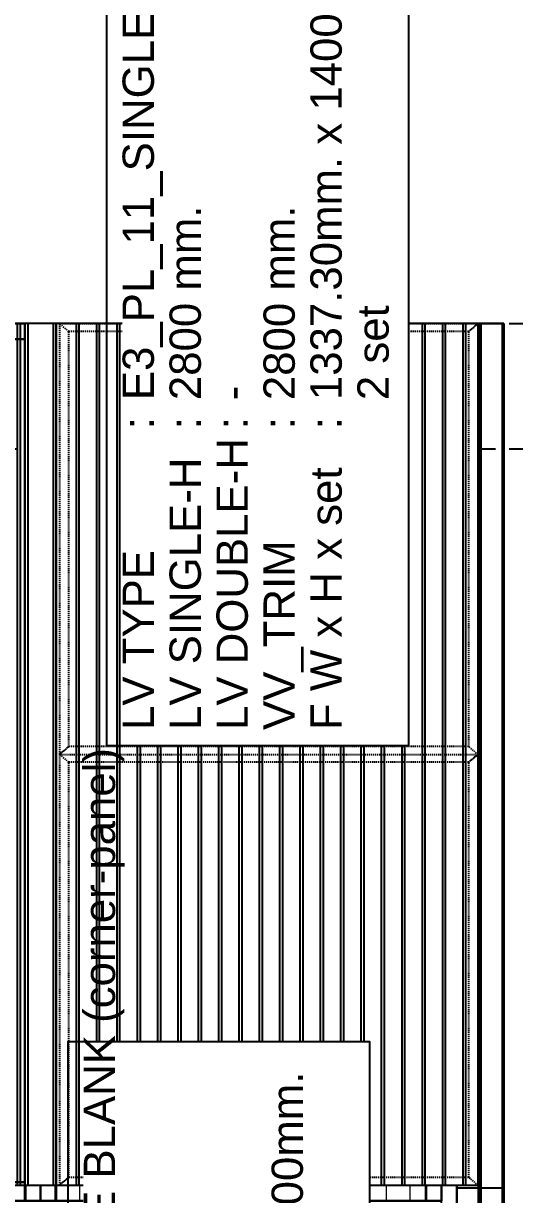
# Model space of a CAD drawing. Header units: millimetres. Extents: x -1379 to 1385823, y -4884429 to 548763.
# Drawn here: x 517455 to 519040, y -2333330 to -2329592 of the extents above; entities that cross this region are included whole.
import ezdxf

# ---------------------------------------------------------------- set-up
doc = ezdxf.new("R2010")
doc.units = ezdxf.units.MM
doc.set_wipeout_variables(frame=1)
for name, pattern in [('CENTER', [50.8, 31.75, -6.35, 6.35, -6.35]), ('TA_GL_000.70000', [1.925, 0.7, -0.175, 0.175, -0.175, 0.7]), ('TA_HL_001.00000', [6.5, 3.55, -2.95])]:
    doc.linetypes.add(name, pattern=pattern)
for name, color, linetype in [('000 - 0_SYM_DWG_GRIDLINE_MAIN_COLOR_251', 7, 'Continuous'), ('000 - GRID', 7, 'CENTER'), ('010 - ASPG_EXTR_MAIN_COLOR_251', 7, 'Continuous'), ('010 - ASPG_EXTR_WIPEOUT_', 7, 'Continuous'), ('010 - ASPG_FRAMING_MAIN_COLOR_1', 7, 'Continuous'), ('010 - ASPG_FRAMING_MAIN_COLOR_251', 7, 'Continuous'), ('010 - ASPG_FRAMING_SUB_COLOR_251', 7, 'Continuous'), ('010 - ASPG_FRAMING_WIPEOUT_', 7, 'Continuous')]:
    doc.layers.add(name, color=color, linetype=linetype)
for name, color, linetype, plot in [('000 - CONCRETE_EX_LOUVERS_DEF_SUB', 7, 'Continuous', False), ('000 - ESTIMATE_ASPG_MAIN_COLOR_6', 7, 'Continuous', False), ('000 - ESTIMATE_ASPG_TEXT_COLOR_1', 7, 'Continuous', False), ('000 - ESTIMATE_ASPG_WIPEOUT_', 7, 'Continuous', False)]:
    doc.layers.add(name, color=color, linetype=linetype, plot=plot)
doc.layers.add('A-FLOR-E', color=7, linetype='Continuous', lineweight=35)
doc.styles.add('_Arial', font='arial.ttf')
doc.styles.add('TA', font='', dxfattribs={"height": 4.5})
doc.styles.get('TA').set_extended_font_data('Cordia New')

# ---------------------------------------------------------------- blocks, each defined once
blk = doc.blocks.new('*U1696')
at = {"color": 7}
blk.add_wipeout([(4590, 67.8), (4590, 144.8), (0, 144.8), (0, 67.8)], dxfattribs=at).dxf.layer = '010 - ASPG_EXTR_WIPEOUT_'
at = {"layer": '010 - ASPG_EXTR_MAIN_COLOR_251', "color": 7}
blk.add_lwpolyline([(4590, 69.8), (4590, 144.8), (0, 144.8), (0, 69.8)], close=True, dxfattribs=at)
blk = doc.blocks.new('*U1752')
at = {"color": 7}
blk.add_wipeout([(0, 0), (1147.5, 0), (1147.5, 67.3), (0, 67.3)], dxfattribs=at).dxf.layer = '010 - ASPG_FRAMING_WIPEOUT_'
at = {"layer": '010 - ASPG_FRAMING_SUB_COLOR_251', "color": 7}
blk.add_lwpolyline([(0, 0), (1147.5, 0), (1147.5, 67.3), (0, 67.3)], close=True, dxfattribs=at)
blk = doc.blocks.new('DPA_CP_Entrance Louver Grill Vertical Z - Louver Grill Vertical Z-4595767-IV01 - ELEVATION 3')
at = {"layer": '000 - CONCRETE_EX_LOUVERS_DEF_SUB', "color": 7}
for p, q in [((297049.6, 114425), (296999.6, 114425)), ((296999.6, 114425), (297049.6, 114425)), ((297049.6, 114425), (296999.6, 114425)), ((296999.6, 114425), (297049.6, 114425)), ((296999.6, 109825), (296999.6, 114425)), ((296999.6, 109825), (296999.6, 114425)), ((296999.6, 109825), (296999.6, 114425)), ((296999.6, 109825), (296999.6, 114425)), ((297049.6, 114425), (297049.6, 109825)), ((297049.6, 109825), (297049.6, 114425)), ((297049.6, 114425), (297049.6, 109825)), ((297049.6, 109825), (297049.6, 114425)), ((297049.6, 114375), (297049.6, 114425)), ((297049.6, 114425), (297124.6, 114425)), ((297124.6, 114425), (297049.6, 114425)), ((297049.6, 114425), (297049.6, 114375)), ((297124.6, 114425), (297199.6, 114425)), ((297126.6, 114425), (297124.6, 114425)), ((297124.6, 114425), (297124.6, 109825)), ((297124.6, 109825), (297124.6, 114425)), ((297124.6, 114425), (297126.6, 114425)), ((297199.6, 114425), (297124.6, 114425)), ((297124.6, 114425), (297124.6, 109825)), ((297124.6, 109825), (297124.6, 114425)), ((297124.6, 114425), (297124.6, 114375)), ((297124.6, 114375), (297124.6, 114425)), ((297199.6, 114425), (297126.6, 114425)), ((297126.6, 114425), (297199.6, 114425)), ((297199.6, 114425), (297199.6, 109825)), ((297199.6, 114425), (297199.6, 109825)), ((297199.6, 109825), (297199.6, 114425)), ((297199.6, 109825), (297199.6, 114425)), ((297124.6, 114375), (297049.6, 114375)), ((297049.6, 114375), (297124.6, 114375))]:
    blk.add_line(p, q, dxfattribs=at)
blk = doc.blocks.new('GM_Louver Grill Vertical Z1 - Z Profile-4595833-IV01 - ELEVATION 3')
at = {"layer": '000 - CONCRETE_EX_LOUVERS_DEF_SUB', "color": 7, "lineweight": 9}
for p, q in [((297124.6, 114425), (297197.6, 114425)), ((297126.6, 114425), (297124.6, 114425)), ((297124.6, 114425), (297124.6, 109825)), ((297124.6, 109825), (297124.6, 114425)), ((297199.6, 114425), (297126.6, 114425)), ((297197.6, 114425), (297199.6, 114425)), ((297199.6, 109825), (297199.6, 114425)), ((297199.6, 109825), (297199.6, 114425)), ((297199.6, 109825), (297199.6, 114425))]:
    blk.add_line(p, q, dxfattribs=at)
blk = doc.blocks.new('GM_Louver Grill Vertical Z1 - Z Profile-4889443-IV01 - ELEVATION 3')
at = {"layer": '000 - CONCRETE_EX_LOUVERS_DEF_SUB', "color": 7, "lineweight": 9}
blk.add_line((282044.3, 111625), (282044.3, 114425), dxfattribs=at)
blk = doc.blocks.new('DPA_CP_Entrance Louver Grill Vertical Z - Louver Grill Vertical Z-5240929-IV01 - ELEVATION 3')
at = {"layer": '000 - CONCRETE_EX_LOUVERS_DEF_SUB', "color": 7}
for p, q in [((297049.6, 114425), (296999.6, 114425)), ((296999.6, 114425), (297049.6, 114425)), ((297049.6, 114425), (296999.6, 114425)), ((296999.6, 114425), (297049.6, 114425)), ((296999.6, 109825), (296999.6, 114425)), ((296999.6, 109825), (296999.6, 114425)), ((296999.6, 109825), (296999.6, 114425)), ((296999.6, 109825), (296999.6, 114425)), ((297049.6, 114425), (297049.6, 109825)), ((297049.6, 109825), (297049.6, 114425)), ((297049.6, 114425), (297049.6, 109825)), ((297049.6, 109825), (297049.6, 114425)), ((297049.6, 114375), (297049.6, 114425)), ((297049.6, 114425), (297124.6, 114425)), ((297124.6, 114425), (297049.6, 114425)), ((297049.6, 114425), (297049.6, 114375)), ((297124.6, 114425), (297199.6, 114425)), ((297126.6, 114425), (297124.6, 114425)), ((297124.6, 114425), (297124.6, 109825)), ((297124.6, 109825), (297124.6, 114425)), ((297124.6, 114425), (297126.6, 114425)), ((297199.6, 114425), (297124.6, 114425)), ((297124.6, 114425), (297124.6, 109825)), ((297124.6, 109825), (297124.6, 114425)), ((297124.6, 114425), (297124.6, 114375)), ((297124.6, 114375), (297124.6, 114425)), ((297199.6, 114425), (297126.6, 114425)), ((297126.6, 114425), (297199.6, 114425)), ((297126.6, 109825), (297126.6, 114425)), ((297126.6, 109825), (297126.6, 114425)), ((297199.6, 114425), (297199.6, 109825)), ((297199.6, 114425), (297199.6, 109825)), ((297199.6, 109825), (297199.6, 114425)), ((297199.6, 109825), (297199.6, 114425)), ((297124.6, 114375), (297049.6, 114375)), ((297049.6, 114375), (297124.6, 114375))]:
    blk.add_line(p, q, dxfattribs=at)
blk = doc.blocks.new('DPA_CP_Entrance Louver Grill Vertical Z - Louver Grill Vertical Z-4889377-IV01 - ELEVATION 3')
at = {"layer": '000 - CONCRETE_EX_LOUVERS_DEF_SUB', "color": 7}
for p, q in [((282219.6, 114425), (282269.6, 114425)), ((282269.6, 114425), (282219.6, 114425)), ((282219.6, 114425), (282219.6, 111625)), ((282219.6, 111625), (282219.6, 114425)), ((282269.6, 114425), (282219.6, 114425)), ((282219.6, 114425), (282267.6, 114425)), ((282219.6, 111625), (282219.6, 114425)), ((282219.6, 111625), (282219.6, 114425)), ((282219.6, 114375), (282219.6, 114425)), ((282219.6, 114425), (282219.6, 114375)), ((282219.6, 114425), (283719.6, 114425)), ((282219.6, 114425), (283719.6, 114425)), ((282267.6, 114425), (282269.6, 114425)), ((282267.6, 111625), (282267.6, 114425)), ((282267.6, 111625), (282267.6, 114425)), ((282269.6, 114425), (282269.6, 111625)), ((282269.6, 111625), (282269.6, 114425)), ((283669.6, 114425), (283719.6, 114425)), ((283719.6, 114425), (283669.6, 114425)), ((283669.6, 114425), (283671.6, 114425)), ((283719.6, 114425), (283669.6, 114425)), ((283669.6, 114425), (283669.6, 111625)), ((283669.6, 111625), (283669.6, 114425)), ((283671.6, 114425), (283719.6, 114425)), ((283671.6, 114425), (283671.6, 111625)), ((283671.6, 114425), (283671.6, 111625)), ((283719.6, 111625), (283719.6, 114425)), ((283719.6, 111625), (283719.6, 114425)), ((283719.6, 114425), (283719.6, 111625)), ((283719.6, 114425), (283719.6, 111625)), ((283719.6, 114375), (283719.6, 114425)), ((283719.6, 114425), (283719.6, 114375)), ((282269.6, 111685), (282269.6, 114375)), ((282269.6, 111685), (282269.6, 114375)), ((283669.6, 114375), (282269.6, 114375)), ((282269.6, 114375), (283669.6, 114375)), ((283669.6, 114375), (282269.6, 114375)), ((282269.6, 114375), (283669.6, 114375)), ((282269.6, 111685), (282269.6, 114375)), ((282269.6, 111685), (282269.6, 114375)), ((283669.6, 114375), (283669.6, 111685)), ((283669.6, 111685), (283669.6, 114375)), ((283669.6, 114375), (283669.6, 111685)), ((283669.6, 111685), (283669.6, 114375)), ((282219.6, 111625), (282219.6, 111685)), ((282219.6, 111685), (282219.6, 111625)), ((282269.6, 111685), (283669.6, 111685)), ((282269.6, 111685), (283669.6, 111685)), ((283669.6, 111685), (282269.6, 111685)), ((282269.6, 111685), (283669.6, 111685)), ((283719.6, 111625), (283719.6, 111685)), ((283719.6, 111685), (283719.6, 111625)), ((282219.6, 111625), (282269.6, 111625)), ((282269.6, 111625), (282219.6, 111625)), ((282267.6, 111625), (282219.6, 111625)), ((282219.6, 111625), (282269.6, 111625)), ((283719.6, 111625), (282219.6, 111625)), ((282219.6, 111625), (283719.6, 111625)), ((282269.6, 111625), (282267.6, 111625)), ((283669.6, 111625), (283719.6, 111625)), ((283719.6, 111625), (283669.6, 111625)), ((283669.6, 111625), (283719.6, 111625)), ((283671.6, 111625), (283669.6, 111625)), ((283719.6, 111625), (283671.6, 111625))]:
    blk.add_line(p, q, dxfattribs=at)
blk = doc.blocks.new('DPA_CP_Entrance Louver Grill Vertical Z - Louver Grill Vertical Z-5247767-IV01 - ELEVATION 3')
at = {"layer": '000 - CONCRETE_EX_LOUVERS_DEF_SUB', "color": 7}
for p, q in [((280939.6, 114425), (280989.6, 114425)), ((280989.6, 114425), (280939.6, 114425)), ((280939.6, 114425), (280939.6, 111625)), ((280939.6, 111625), (280939.6, 114425)), ((280989.6, 114425), (280939.6, 114425)), ((280939.6, 114425), (280987.6, 114425)), ((280939.6, 111625), (280939.6, 114425)), ((280939.6, 111625), (280939.6, 114425)), ((280939.6, 114375), (280939.6, 114425)), ((280939.6, 114425), (280939.6, 114375)), ((280939.6, 114425), (282219.6, 114425)), ((280939.6, 114425), (282219.6, 114425)), ((280987.6, 114425), (280989.6, 114425)), ((280987.6, 111625), (280987.6, 114425)), ((280987.6, 111625), (280987.6, 114425)), ((280989.6, 114425), (280989.6, 111625)), ((280989.6, 111625), (280989.6, 114425)), ((282169.6, 114425), (282219.6, 114425)), ((282219.6, 114425), (282169.6, 114425)), ((282169.6, 114425), (282171.6, 114425)), ((282219.6, 114425), (282169.6, 114425)), ((282169.6, 114425), (282169.6, 111625)), ((282169.6, 111625), (282169.6, 114425)), ((282171.6, 114425), (282219.6, 114425)), ((282171.6, 114425), (282171.6, 111625)), ((282171.6, 114425), (282171.6, 111625)), ((282219.6, 111625), (282219.6, 114425)), ((282219.6, 111625), (282219.6, 114425)), ((282219.6, 114425), (282219.6, 111625)), ((282219.6, 114425), (282219.6, 111625)), ((282219.6, 114375), (282219.6, 114425)), ((282219.6, 114425), (282219.6, 114375)), ((280989.6, 111685), (280989.6, 114375)), ((280989.6, 111685), (280989.6, 114375)), ((282169.6, 114375), (280989.6, 114375)), ((280989.6, 114375), (282169.6, 114375)), ((282169.6, 114375), (280989.6, 114375)), ((280989.6, 114375), (282169.6, 114375)), ((280989.6, 111685), (280989.6, 114375)), ((280989.6, 111685), (280989.6, 114375)), ((282169.6, 114375), (282169.6, 111685)), ((282169.6, 111685), (282169.6, 114375)), ((282169.6, 114375), (282169.6, 111685)), ((282169.6, 111685), (282169.6, 114375)), ((280939.6, 111625), (280939.6, 111685)), ((280939.6, 111685), (280939.6, 111625)), ((280989.6, 111685), (282169.6, 111685)), ((280989.6, 111685), (282169.6, 111685)), ((282169.6, 111685), (280989.6, 111685)), ((280989.6, 111685), (282169.6, 111685)), ((282219.6, 111625), (282219.6, 111685)), ((282219.6, 111685), (282219.6, 111625)), ((280939.6, 111625), (280989.6, 111625)), ((280989.6, 111625), (280939.6, 111625)), ((280987.6, 111625), (280939.6, 111625)), ((280939.6, 111625), (280989.6, 111625)), ((282219.6, 111625), (280939.6, 111625)), ((280939.6, 111625), (282219.6, 111625)), ((280989.6, 111625), (280987.6, 111625)), ((282169.6, 111625), (282219.6, 111625)), ((282219.6, 111625), (282169.6, 111625)), ((282169.6, 111625), (282219.6, 111625)), ((282171.6, 111625), (282169.6, 111625)), ((282219.6, 111625), (282171.6, 111625))]:
    blk.add_line(p, q, dxfattribs=at)
blk = doc.blocks.new('DPA_CP_Entrance Louver Grill Vertical Z - Louver Grill Vertical Z-V129-IV01 - ELEVATION 3')
at = {"layer": '000 - CONCRETE_EX_LOUVERS_DEF_SUB', "color": 7}
for p, q in [((297049.6, 114425), (296999.6, 114425)), ((296999.6, 114425), (297049.6, 114425)), ((296999.6, 109825), (296999.6, 114425)), ((296999.6, 109825), (296999.6, 114425)), ((297049.6, 114425), (297049.6, 109825)), ((297049.6, 109825), (297049.6, 114425)), ((297124.6, 114425), (297049.6, 114425)), ((297049.6, 114425), (297049.6, 114375)), ((297124.6, 114425), (297126.6, 114425)), ((297199.6, 114425), (297124.6, 114425)), ((297124.6, 114425), (297124.6, 109825)), ((297124.6, 109825), (297124.6, 114425)), ((297124.6, 114375), (297124.6, 114425)), ((297126.6, 114425), (297199.6, 114425)), ((297199.6, 109825), (297199.6, 114425)), ((297199.6, 109825), (297199.6, 114425)), ((297049.6, 114375), (297124.6, 114375))]:
    blk.add_line(p, q, dxfattribs=at)
blk = doc.blocks.new('GM_Louver Grill Vertical Z1 - Z Profile-V130-IV01 - ELEVATION 3')
at = {"layer": '000 - CONCRETE_EX_LOUVERS_DEF_SUB', "color": 7, "lineweight": 9}
for p, q in [((297124.6, 114425), (297186.8, 114425)), ((297126.6, 114425), (297124.6, 114425)), ((297124.6, 114425), (297124.6, 109825)), ((297124.6, 109825), (297124.6, 114425)), ((297183.1, 114425), (297126.6, 114425)), ((297199.6, 109825), (297199.6, 114425))]:
    blk.add_line(p, q, dxfattribs=at)
blk = doc.blocks.new('C-1-IV01_REV00_20260614-165348_ELEVATION_3_EX')
at = {"layer": 'A-FLOR-E', "color": 7, "lineweight": 9}
blk.add_line((16445, 113925), (16445, 113725), dxfattribs=at)
at = {"layer": '000 - CONCRETE_EX_LOUVERS_DEF_SUB', "color": 7}
for name, p in [('DPA_CP_Entrance Louver Grill Vertical Z - Louver Grill Vertical Z-4889377-IV01 - ELEVATION 3', (-268554.6, 0)), ('DPA_CP_Entrance Louver Grill Vertical Z - Louver Grill Vertical Z-5247767-IV01 - ELEVATION 3', (-265774.6, 0)), ('GM_Louver Grill Vertical Z1 - Z Profile-4889443-IV01 - ELEVATION 3', (-266829.3, 0)), ('GM_Louver Grill Vertical Z1 - Z Profile-4889443-IV01 - ELEVATION 3', (-266754, 0)), ('GM_Louver Grill Vertical Z1 - Z Profile-4889443-IV01 - ELEVATION 3', (-266678.6, 0)), ('GM_Louver Grill Vertical Z1 - Z Profile-4889443-IV01 - ELEVATION 3', (-266603.3, 0)), ('GM_Louver Grill Vertical Z1 - Z Profile-4889443-IV01 - ELEVATION 3', (-266528, 0)), ('GM_Louver Grill Vertical Z1 - Z Profile-4889443-IV01 - ELEVATION 3', (-266452.6, 0)), ('GM_Louver Grill Vertical Z1 - Z Profile-4889443-IV01 - ELEVATION 3', (-266377.3, 0)), ('GM_Louver Grill Vertical Z1 - Z Profile-4889443-IV01 - ELEVATION 3', (-266302, 0)), ('GM_Louver Grill Vertical Z1 - Z Profile-4889443-IV01 - ELEVATION 3', (-266226.6, 0)), ('GM_Louver Grill Vertical Z1 - Z Profile-4889443-IV01 - ELEVATION 3', (-266151.3, 0)), ('GM_Louver Grill Vertical Z1 - Z Profile-4889443-IV01 - ELEVATION 3', (-266076, 0)), ('GM_Louver Grill Vertical Z1 - Z Profile-4889443-IV01 - ELEVATION 3', (-266000.6, 0)), ('GM_Louver Grill Vertical Z1 - Z Profile-4889443-IV01 - ELEVATION 3', (-265925.3, 0)), ('GM_Louver Grill Vertical Z1 - Z Profile-4889443-IV01 - ELEVATION 3', (-265850, 0)), ('GM_Louver Grill Vertical Z1 - Z Profile-4889443-IV01 - ELEVATION 3', (-265774.6, 0)), ('GM_Louver Grill Vertical Z1 - Z Profile-4889443-IV01 - ELEVATION 3', (-265699.3, 0)), ('DPA_CP_Entrance Louver Grill Vertical Z - Louver Grill Vertical Z-4595767-IV01 - ELEVATION 3', (-280554.6, 0)), ('DPA_CP_Entrance Louver Grill Vertical Z - Louver Grill Vertical Z-5240929-IV01 - ELEVATION 3', (-280554.6, 0)), ('DPA_CP_Entrance Louver Grill Vertical Z - Louver Grill Vertical Z-4595767-IV01 - ELEVATION 3', (-280554.6, 0)), ('DPA_CP_Entrance Louver Grill Vertical Z - Louver Grill Vertical Z-4595767-IV01 - ELEVATION 3', (-280554.6, 0)), ('DPA_CP_Entrance Louver Grill Vertical Z - Louver Grill Vertical Z-4595767-IV01 - ELEVATION 3', (-280554.6, 0)), ('DPA_CP_Entrance Louver Grill Vertical Z - Louver Grill Vertical Z-4595767-IV01 - ELEVATION 3', (-280554.6, 0)), ('DPA_CP_Entrance Louver Grill Vertical Z - Louver Grill Vertical Z-V129-IV01 - ELEVATION 3', (-280554.6, 0)), ('GM_Louver Grill Vertical Z1 - Z Profile-4595833-IV01 - ELEVATION 3', (-280554.6, 0)), ('GM_Louver Grill Vertical Z1 - Z Profile-4595833-IV01 - ELEVATION 3', (-280554.6, 0)), ('GM_Louver Grill Vertical Z1 - Z Profile-4595833-IV01 - ELEVATION 3', (-280554.6, 0)), ('GM_Louver Grill Vertical Z1 - Z Profile-4595833-IV01 - ELEVATION 3', (-280554.6, 0)), ('GM_Louver Grill Vertical Z1 - Z Profile-4595833-IV01 - ELEVATION 3', (-280554.6, 0)), ('GM_Louver Grill Vertical Z1 - Z Profile-4595833-IV01 - ELEVATION 3', (-280554.6, 0)), ('GM_Louver Grill Vertical Z1 - Z Profile-4595833-IV01 - ELEVATION 3', (-280554.6, 0)), ('GM_Louver Grill Vertical Z1 - Z Profile-4595833-IV01 - ELEVATION 3', (-280554.6, 0)), ('GM_Louver Grill Vertical Z1 - Z Profile-4595833-IV01 - ELEVATION 3', (-280554.6, 0)), ('GM_Louver Grill Vertical Z1 - Z Profile-4595833-IV01 - ELEVATION 3', (-280554.6, 0)), ('GM_Louver Grill Vertical Z1 - Z Profile-4595833-IV01 - ELEVATION 3', (-280554.6, 0)), ('GM_Louver Grill Vertical Z1 - Z Profile-4595833-IV01 - ELEVATION 3', (-280554.6, 0)), ('GM_Louver Grill Vertical Z1 - Z Profile-4595833-IV01 - ELEVATION 3', (-280554.6, 0)), ('GM_Louver Grill Vertical Z1 - Z Profile-4595833-IV01 - ELEVATION 3', (-280554.6, 0)), ('GM_Louver Grill Vertical Z1 - Z Profile-4595833-IV01 - ELEVATION 3', (-280554.6, 0)), ('GM_Louver Grill Vertical Z1 - Z Profile-4595833-IV01 - ELEVATION 3', (-280554.6, 0)), ('GM_Louver Grill Vertical Z1 - Z Profile-4595833-IV01 - ELEVATION 3', (-280554.6, 0)), ('GM_Louver Grill Vertical Z1 - Z Profile-4595833-IV01 - ELEVATION 3', (-280554.6, 0)), ('GM_Louver Grill Vertical Z1 - Z Profile-4595833-IV01 - ELEVATION 3', (-280554.6, 0)), ('GM_Louver Grill Vertical Z1 - Z Profile-4595833-IV01 - ELEVATION 3', (-280554.6, 0)), ('GM_Louver Grill Vertical Z1 - Z Profile-4595833-IV01 - ELEVATION 3', (-280554.6, 0)), ('GM_Louver Grill Vertical Z1 - Z Profile-4595833-IV01 - ELEVATION 3', (-280554.6, 0)), ('GM_Louver Grill Vertical Z1 - Z Profile-4595833-IV01 - ELEVATION 3', (-280554.6, 0)), ('GM_Louver Grill Vertical Z1 - Z Profile-4595833-IV01 - ELEVATION 3', (-280554.6, 0)), ('GM_Louver Grill Vertical Z1 - Z Profile-4595833-IV01 - ELEVATION 3', (-280554.6, 0)), ('GM_Louver Grill Vertical Z1 - Z Profile-4595833-IV01 - ELEVATION 3', (-280554.6, 0)), ('GM_Louver Grill Vertical Z1 - Z Profile-4595833-IV01 - ELEVATION 3', (-280554.6, 0)), ('GM_Louver Grill Vertical Z1 - Z Profile-4595833-IV01 - ELEVATION 3', (-280554.6, 0)), ('GM_Louver Grill Vertical Z1 - Z Profile-4595833-IV01 - ELEVATION 3', (-280554.6, 0)), ('GM_Louver Grill Vertical Z1 - Z Profile-4595833-IV01 - ELEVATION 3', (-280554.6, 0)), ('GM_Louver Grill Vertical Z1 - Z Profile-4595833-IV01 - ELEVATION 3', (-280554.6, 0)), ('GM_Louver Grill Vertical Z1 - Z Profile-4595833-IV01 - ELEVATION 3', (-280554.6, 0)), ('GM_Louver Grill Vertical Z1 - Z Profile-4595833-IV01 - ELEVATION 3', (-280554.6, 0)), ('GM_Louver Grill Vertical Z1 - Z Profile-4595833-IV01 - ELEVATION 3', (-280554.6, 0)), ('GM_Louver Grill Vertical Z1 - Z Profile-4595833-IV01 - ELEVATION 3', (-280554.6, 0)), ('GM_Louver Grill Vertical Z1 - Z Profile-4595833-IV01 - ELEVATION 3', (-280554.6, 0)), ('GM_Louver Grill Vertical Z1 - Z Profile-4595833-IV01 - ELEVATION 3', (-280554.6, 0)), ('GM_Louver Grill Vertical Z1 - Z Profile-4595833-IV01 - ELEVATION 3', (-280554.6, 0)), ('GM_Louver Grill Vertical Z1 - Z Profile-4595833-IV01 - ELEVATION 3', (-280554.6, 0)), ('GM_Louver Grill Vertical Z1 - Z Profile-4595833-IV01 - ELEVATION 3', (-280554.6, 0)), ('GM_Louver Grill Vertical Z1 - Z Profile-4595833-IV01 - ELEVATION 3', (-280554.6, 0)), ('GM_Louver Grill Vertical Z1 - Z Profile-4595833-IV01 - ELEVATION 3', (-280554.6, 0)), ('GM_Louver Grill Vertical Z1 - Z Profile-4595833-IV01 - ELEVATION 3', (-280554.6, 0)), ('GM_Louver Grill Vertical Z1 - Z Profile-4595833-IV01 - ELEVATION 3', (-280554.6, 0)), ('GM_Louver Grill Vertical Z1 - Z Profile-4595833-IV01 - ELEVATION 3', (-280554.6, 0)), ('GM_Louver Grill Vertical Z1 - Z Profile-4595833-IV01 - ELEVATION 3', (-280554.6, 0)), ('GM_Louver Grill Vertical Z1 - Z Profile-4595833-IV01 - ELEVATION 3', (-280554.6, 0)), ('GM_Louver Grill Vertical Z1 - Z Profile-4595833-IV01 - ELEVATION 3', (-280554.6, 0)), ('GM_Louver Grill Vertical Z1 - Z Profile-4595833-IV01 - ELEVATION 3', (-280554.6, 0)), ('GM_Louver Grill Vertical Z1 - Z Profile-4595833-IV01 - ELEVATION 3', (-280554.6, 0)), ('GM_Louver Grill Vertical Z1 - Z Profile-4595833-IV01 - ELEVATION 3', (-280554.6, 0)), ('GM_Louver Grill Vertical Z1 - Z Profile-4595833-IV01 - ELEVATION 3', (-280554.6, 0)), ('GM_Louver Grill Vertical Z1 - Z Profile-4595833-IV01 - ELEVATION 3', (-280554.6, 0)), ('GM_Louver Grill Vertical Z1 - Z Profile-4595833-IV01 - ELEVATION 3', (-280554.6, 0)), ('GM_Louver Grill Vertical Z1 - Z Profile-4595833-IV01 - ELEVATION 3', (-280554.6, 0)), ('GM_Louver Grill Vertical Z1 - Z Profile-4595833-IV01 - ELEVATION 3', (-280554.6, 0)), ('GM_Louver Grill Vertical Z1 - Z Profile-4595833-IV01 - ELEVATION 3', (-280554.6, 0)), ('GM_Louver Grill Vertical Z1 - Z Profile-4595833-IV01 - ELEVATION 3', (-280554.6, 0)), ('GM_Louver Grill Vertical Z1 - Z Profile-4595833-IV01 - ELEVATION 3', (-280554.6, 0)), ('GM_Louver Grill Vertical Z1 - Z Profile-4595833-IV01 - ELEVATION 3', (-280554.6, 0)), ('GM_Louver Grill Vertical Z1 - Z Profile-4595833-IV01 - ELEVATION 3', (-280554.6, 0)), ('GM_Louver Grill Vertical Z1 - Z Profile-4595833-IV01 - ELEVATION 3', (-280554.6, 0)), ('GM_Louver Grill Vertical Z1 - Z Profile-4595833-IV01 - ELEVATION 3', (-280554.6, 0)), ('GM_Louver Grill Vertical Z1 - Z Profile-4595833-IV01 - ELEVATION 3', (-280554.6, 0)), ('GM_Louver Grill Vertical Z1 - Z Profile-4595833-IV01 - ELEVATION 3', (-280554.6, 0)), ('GM_Louver Grill Vertical Z1 - Z Profile-4595833-IV01 - ELEVATION 3', (-280554.6, 0)), ('GM_Louver Grill Vertical Z1 - Z Profile-4595833-IV01 - ELEVATION 3', (-280554.6, 0)), ('GM_Louver Grill Vertical Z1 - Z Profile-4595833-IV01 - ELEVATION 3', (-280554.6, 0)), ('GM_Louver Grill Vertical Z1 - Z Profile-4595833-IV01 - ELEVATION 3', (-280554.6, 0)), ('GM_Louver Grill Vertical Z1 - Z Profile-4595833-IV01 - ELEVATION 3', (-280554.6, 0)), ('GM_Louver Grill Vertical Z1 - Z Profile-4595833-IV01 - ELEVATION 3', (-280554.6, 0)), ('GM_Louver Grill Vertical Z1 - Z Profile-4595833-IV01 - ELEVATION 3', (-280554.6, 0)), ('GM_Louver Grill Vertical Z1 - Z Profile-4595833-IV01 - ELEVATION 3', (-280554.6, 0)), ('GM_Louver Grill Vertical Z1 - Z Profile-4595833-IV01 - ELEVATION 3', (-280554.6, 0)), ('GM_Louver Grill Vertical Z1 - Z Profile-4595833-IV01 - ELEVATION 3', (-280554.6, 0)), ('GM_Louver Grill Vertical Z1 - Z Profile-4595833-IV01 - ELEVATION 3', (-280554.6, 0)), ('GM_Louver Grill Vertical Z1 - Z Profile-4595833-IV01 - ELEVATION 3', (-280554.6, 0)), ('GM_Louver Grill Vertical Z1 - Z Profile-4595833-IV01 - ELEVATION 3', (-280554.6, 0)), ('GM_Louver Grill Vertical Z1 - Z Profile-4595833-IV01 - ELEVATION 3', (-280554.6, 0)), ('GM_Louver Grill Vertical Z1 - Z Profile-4595833-IV01 - ELEVATION 3', (-280554.6, 0)), ('GM_Louver Grill Vertical Z1 - Z Profile-4595833-IV01 - ELEVATION 3', (-280554.6, 0)), ('GM_Louver Grill Vertical Z1 - Z Profile-4595833-IV01 - ELEVATION 3', (-280554.6, 0)), ('GM_Louver Grill Vertical Z1 - Z Profile-4595833-IV01 - ELEVATION 3', (-280554.6, 0)), ('GM_Louver Grill Vertical Z1 - Z Profile-4595833-IV01 - ELEVATION 3', (-280554.6, 0)), ('GM_Louver Grill Vertical Z1 - Z Profile-4595833-IV01 - ELEVATION 3', (-280554.6, 0)), ('GM_Louver Grill Vertical Z1 - Z Profile-4595833-IV01 - ELEVATION 3', (-280554.6, 0)), ('GM_Louver Grill Vertical Z1 - Z Profile-4595833-IV01 - ELEVATION 3', (-280554.6, 0)), ('GM_Louver Grill Vertical Z1 - Z Profile-4595833-IV01 - ELEVATION 3', (-280554.6, 0)), ('GM_Louver Grill Vertical Z1 - Z Profile-4595833-IV01 - ELEVATION 3', (-280554.6, 0)), ('GM_Louver Grill Vertical Z1 - Z Profile-4595833-IV01 - ELEVATION 3', (-280554.6, 0)), ('GM_Louver Grill Vertical Z1 - Z Profile-4595833-IV01 - ELEVATION 3', (-280554.6, 0)), ('GM_Louver Grill Vertical Z1 - Z Profile-4595833-IV01 - ELEVATION 3', (-280554.6, 0)), ('GM_Louver Grill Vertical Z1 - Z Profile-V130-IV01 - ELEVATION 3', (-280554.6, 0)), ('GM_Louver Grill Vertical Z1 - Z Profile-4595833-IV01 - ELEVATION 3', (-280554.6, 0)), ('GM_Louver Grill Vertical Z1 - Z Profile-4595833-IV01 - ELEVATION 3', (-280554.6, 0)), ('GM_Louver Grill Vertical Z1 - Z Profile-4595833-IV01 - ELEVATION 3', (-280554.6, 0)), ('GM_Louver Grill Vertical Z1 - Z Profile-4595833-IV01 - ELEVATION 3', (-280554.6, 0)), ('GM_Louver Grill Vertical Z1 - Z Profile-4595833-IV01 - ELEVATION 3', (-280554.6, 0)), ('GM_Louver Grill Vertical Z1 - Z Profile-4595833-IV01 - ELEVATION 3', (-280554.6, 0)), ('GM_Louver Grill Vertical Z1 - Z Profile-4595833-IV01 - ELEVATION 3', (-280554.6, 0))]:
    blk.add_blockref(name, p, dxfattribs=at)
blk = doc.blocks.new('*U2843')
at = {"color": 7}
blk.add_wipeout([(50, 0), (1450, 0), (1450, 2750), (50, 2750)], dxfattribs=at).dxf.layer = '010 - ASPG_EXTR_WIPEOUT_'
at = {"layer": '010 - ASPG_EXTR_MAIN_COLOR_251', "color": 7}
for points in [[(125, 0), (135.2, 0), (135.2, 2750), (125, 2750)], [(190, 0), (200.2, 0), (200.2, 2750), (190, 2750)], [(255, 0), (265.2, 0), (265.2, 2750), (255, 2750)], [(320, 0), (330.2, 0), (330.2, 2750), (320, 2750)], [(385, 0), (395.2, 0), (395.2, 2750), (385, 2750)], [(450, 0), (460.2, 0), (460.2, 2750), (450, 2750)], [(515, 0), (525.2, 0), (525.2, 2750), (515, 2750)], [(580, 0), (590.2, 0), (590.2, 2750), (580, 2750)], [(645, 0), (655.2, 0), (655.2, 2750), (645, 2750)], [(710, 0), (720.2, 0), (720.2, 2750), (710, 2750)], [(775, 0), (785.2, 0), (785.2, 2750), (775, 2750)], [(840, 0), (850.2, 0), (850.2, 2750), (840, 2750)], [(905, 0), (915.2, 0), (915.2, 2750), (905, 2750)], [(970, 0), (980.2, 0), (980.2, 2750), (970, 2750)], [(1035, 0), (1045.2, 0), (1045.2, 2750), (1035, 2750)], [(1100, 0), (1110.2, 0), (1110.2, 2750), (1100, 2750)], [(1165, 0), (1175.2, 0), (1175.2, 2750), (1165, 2750)], [(1230, 0), (1240.2, 0), (1240.2, 2750), (1230, 2750)], [(1295, 0), (1305.2, 0), (1305.2, 2750), (1295, 2750)], [(1360, 0), (1370.2, 0), (1370.2, 2750), (1360, 2750)]]:
    blk.add_lwpolyline(points, close=True, dxfattribs=at)
at = {"layer": '010 - ASPG_FRAMING_SUB_COLOR_251', "color": 7}
blk.add_lwpolyline([(50, 0), (1450, 0), (1450, 2750), (50, 2750)], close=True, dxfattribs=at)
at = {"color": 7}
for points in [[(-50, 0), (50, 0), (50, 2750), (-50, 2750)], [(1450, 0), (1550, 0), (1550, 2750), (1450, 2750)]]:
    blk.add_wipeout(points, dxfattribs=at).dxf.layer = '010 - ASPG_EXTR_WIPEOUT_'
at = {"layer": '010 - ASPG_EXTR_MAIN_COLOR_251', "color": 7}
blk.add_lwpolyline([(1425, 0), (1435.2, 0), (1435.2, 2750), (1425, 2750)], close=True, dxfattribs=at)
at = {"layer": '010 - ASPG_FRAMING_MAIN_COLOR_1', "color": 7}
for points in [[(-50, 0), (-40, 0), (-40, 2750), (-50, 2750)], [(40, 0), (50, 0), (50, 2750), (40, 2750)], [(1450, 0), (1460, 0), (1460, 2750), (1450, 2750)], [(1540, 0), (1550, 0), (1550, 2750), (1540, 2750)]]:
    blk.add_lwpolyline(points, close=True, dxfattribs=at)
at = {"layer": '010 - ASPG_FRAMING_MAIN_COLOR_251', "color": 7}
for points in [[(-50, 0), (50, 0), (50, 2750), (-50, 2750)], [(1450, 0), (1550, 0), (1550, 2750), (1450, 2750)]]:
    blk.add_lwpolyline(points, close=True, dxfattribs=at)
blk = doc.blocks.new('*U2847')
at = {"color": 7}
blk.add_wipeout([(0, 0), (1380, 0), (1380, 67.3), (0, 67.3)], dxfattribs=at).dxf.layer = '010 - ASPG_FRAMING_WIPEOUT_'
blk.add_wipeout([(2760, 67.8), (2760, 144.8), (0, 144.8), (0, 67.8)], dxfattribs=at).dxf.layer = '010 - ASPG_EXTR_WIPEOUT_'
at = {"layer": '010 - ASPG_EXTR_MAIN_COLOR_251', "color": 7}
blk.add_lwpolyline([(2760, 69.8), (2760, 144.8), (0, 144.8), (0, 69.8)], close=True, dxfattribs=at)
at = {"layer": '010 - ASPG_FRAMING_SUB_COLOR_251', "color": 7}
blk.add_lwpolyline([(0, 0), (1380, 0), (1380, 67.3), (0, 67.3)], close=True, dxfattribs=at)
blk = doc.blocks.new('*U2844')
at = {"color": 7}
blk.add_wipeout([(50, 0), (1397.3, 0), (1397.3, 2750), (50, 2750)], dxfattribs=at).dxf.layer = '010 - ASPG_EXTR_WIPEOUT_'
at = {"layer": '010 - ASPG_EXTR_MAIN_COLOR_251', "color": 7}
for points in [[(50, 0), (1397.3, 0), (1397.3, 2750), (50, 2750)], [(113.3, 0), (123.5, 0), (123.5, 2750), (113.3, 2750)], [(178.3, 0), (188.5, 0), (188.5, 2750), (178.3, 2750)], [(243.3, 0), (253.5, 0), (253.5, 2750), (243.3, 2750)], [(308.3, 0), (318.5, 0), (318.5, 2750), (308.3, 2750)], [(373.3, 0), (383.5, 0), (383.5, 2750), (373.3, 2750)], [(438.3, 0), (448.5, 0), (448.5, 2750), (438.3, 2750)], [(503.3, 0), (513.5, 0), (513.5, 2750), (503.3, 2750)], [(568.3, 0), (578.5, 0), (578.5, 2750), (568.3, 2750)], [(633.3, 0), (643.5, 0), (643.5, 2750), (633.3, 2750)], [(698.3, 0), (708.5, 0), (708.5, 2750), (698.3, 2750)], [(763.3, 0), (773.5, 0), (773.5, 2750), (763.3, 2750)], [(828.3, 0), (838.5, 0), (838.5, 2750), (828.3, 2750)], [(893.3, 0), (903.5, 0), (903.5, 2750), (893.3, 2750)], [(958.3, 0), (968.5, 0), (968.5, 2750), (958.3, 2750)], [(1023.3, 0), (1033.5, 0), (1033.5, 2750), (1023.3, 2750)], [(1088.3, 0), (1098.5, 0), (1098.5, 2750), (1088.3, 2750)], [(1153.3, 0), (1163.5, 0), (1163.5, 2750), (1153.3, 2750)], [(1218.3, 0), (1228.5, 0), (1228.5, 2750), (1218.3, 2750)], [(1283.3, 0), (1293.5, 0), (1293.5, 2750), (1283.3, 2750)], [(1348.3, 0), (1358.5, 0), (1358.5, 2750), (1348.3, 2750)]]:
    blk.add_lwpolyline(points, close=True, dxfattribs=at)
at = {"color": 7}
blk.add_wipeout([(-50, 0), (50, 0), (50, 2750), (-50, 2750)], dxfattribs=at).dxf.layer = '010 - ASPG_EXTR_WIPEOUT_'
at = {"layer": '010 - ASPG_FRAMING_MAIN_COLOR_1', "color": 7}
for points in [[(-50, 0), (50, 0), (50, 2750), (-50, 2750)], [(-50, 0), (-40, 0), (-40, 2750), (-50, 2750)], [(40, 0), (50, 0), (50, 2750), (40, 2750)]]:
    blk.add_lwpolyline(points, close=True, dxfattribs=at)
blk = doc.blocks.new('*U2845')
at = {"layer": '010 - ASPG_FRAMING_MAIN_COLOR_1', "color": 7, "linetype": 'ByBlock'}
for points in [[(0, 0), (0, 1337.3), (25, 1307.3), (25, 30), (0, 0)], [(1375, 1337.3), (0, 1337.3), (25, 1307.3), (1350, 1307.3)], [(1375, 0), (1375, 1337.3), (1350, 1307.3), (1350, 30), (1375, 0)], [(25, 30), (1350, 30), (1375, 0), (0, 0), (25, 30)]]:
    blk.add_lwpolyline(points, close=True, dxfattribs=at)
blk = doc.blocks.new('*U1922')
at = {"layer": '000 - 0_SYM_DWG_GRIDLINE_MAIN_COLOR_251', "color": 7, "linetype": 'ByBlock', "ltscale": 5}
blk.add_line((20, 0), (-460.02, 0), dxfattribs=at)
at = {"color": 7, "style": 'TA', "flags": 1}
blk.add_attdef('LOCATION', (6, -6), '', height=4.5, rotation=270, dxfattribs=at)
blk = doc.blocks.new('C-1-IV01_REV00_20260614-165820_ELEVATION_3_DIMS')
at = {"layer": '000 - GRID', "color": 7, "linetype": 'TA_GL_000.70000', "xscale": 50, "yscale": 50, "zscale": 50, "rotation": 180}
for p in [(-3076, 114425), (-3076, 114025)]:
    blk.add_blockref('*U1922', p, dxfattribs=at)
blk = doc.blocks.new('A$Cd3cf6656')
at = {"color": 7}
blk.add_wipeout([(-964.7, -457.4), (1855.6, -457.4), (1855.6, 457.4), (-964.7, 457.4)], dxfattribs=at).dxf.layer = '000 - ESTIMATE_ASPG_WIPEOUT_'
at = {"layer": '000 - ESTIMATE_ASPG_MAIN_COLOR_6', "color": 7}
blk.add_lwpolyline([(-964.7, -457.4), (1855.6, -457.4), (1855.6, 507.4), (-964.7, 507.4)], close=True, dxfattribs=at)
at = {"layer": '000 - ESTIMATE_ASPG_TEXT_COLOR_1', "color": 7, "style": '_Arial'}
for s, p in [('LV TYPE', (-914.7, 356.5)), (':', (45, 356.5)), ('LV SINGLE-H', (-914.7, 206.5)), (':', (45, 206.5)), ('LV DOUBLE-H', (-914.7, 56.5)), (':', (45, 56.5)), ('VV_TRIM', (-914.7, -93.5)), (':', (45, -93.5)), ('F W x H x set', (-914.7, -243.5)), (':', (45, -243.5))]:
    blk.add_text(s, height=100, dxfattribs=at).set_placement(p)
for tag, p in [('LV_TYPE_VAL', (138.1, 356.5)), ('LV_SIN-H_VAL', (138.1, 206.5)), ('LV_DOU-H_VAL', (138.1, 56.5)), ('V-TRIM_VAL', (138.1, -93.5)), ('FRAME_VAL', (138.1, -243.5)), ('FRAME_SET', (138.1, -393.5))]:
    blk.add_attdef(tag, p, '', height=100, dxfattribs=at)
blk = doc.blocks.new('A$C7174f569')
at = {"color": 7}
ref = blk.add_blockref('A$Cd3cf6656', (74307.7, 12841.8), dxfattribs=dict(at, rotation=90))
ref.add_attrib('LV_TYPE_VAL', 'E3_PL_22_SINGLE BLANK (corner-panel)', (73951.2, 12979.9), dxfattribs={"layer": '000 - ESTIMATE_ASPG_TEXT_COLOR_1', "color": 7, "height": 100, "rotation": 90, "style": '_Arial'})
ref.add_attrib('FRAME_VAL', '1089.30mm. x 895.00mm.', (74551.2, 12979.9), dxfattribs={"layer": '000 - ESTIMATE_ASPG_TEXT_COLOR_1', "color": 7, "height": 100, "rotation": 90, "style": '_Arial'})
at = {"color": 7, "rotation": 90}
blk.add_blockref('A$Cd3cf6656', (74431.7, 16607.6), dxfattribs=at).add_auto_attribs({'LV_TYPE_VAL': 'E3_PL_11_SINGLE BLANK (corner-panel)', 'LV_SIN-H_VAL': '2800 mm. ', 'LV_DOU-H_VAL': '-', 'V-TRIM_VAL': '2800 mm.', 'FRAME_VAL': '1337.30mm. x 1400.00mm.', 'FRAME_SET': '2 set'})
blk = doc.blocks.new('*U2848')
at = {"color": 7}
blk.add_wipeout([(0, 0), (1380, 0), (1380, 67.3), (0, 67.3)], dxfattribs=at).dxf.layer = '010 - ASPG_FRAMING_WIPEOUT_'
at = {"layer": '010 - ASPG_FRAMING_SUB_COLOR_251', "color": 7}
blk.add_lwpolyline([(0, 0), (1380, 0), (1380, 67.3), (0, 67.3)], close=True, dxfattribs=at)

msp = doc.modelspace()

# ---------------------------------------------------------------- block references
at = {"color": 7}
msp.add_blockref('*U2843', (516009.8, -2333300.4), dxfattribs=at)
at = {"color": 7, "yscale": -1, "rotation": 90}
msp.add_blockref('*U1696', (518839.8, -2335140.4), dxfattribs=at)

# ---------------------------------------------------------------- next in the draw order: block references
msp.add_blockref('*U1752', (518839.8, -2333992.9), dxfattribs=at)

# ---------------------------------------------------------------- next in the draw order: block references
msp.add_blockref('*U2847', (518839.8, -2333310.4), dxfattribs=at)

# ---------------------------------------------------------------- next in the draw order: block references
at = {"color": 7}
for name in ['C-1-IV01_REV00_20260614-165820_ELEVATION_3_DIMS', 'C-1-IV01_REV00_20260614-165348_ELEVATION_3_EX']:
    msp.add_blockref(name, (502344.8, -2444975.4), dxfattribs=at)

# ---------------------------------------------------------------- next in the draw order: block references
at = {"color": 7, "yscale": -1, "rotation": 90}
msp.add_blockref('*U2848', (518839.8, -2331930.4), dxfattribs=at)

# ---------------------------------------------------------------- next in the draw order: block references
at = {"color": 7}
msp.add_blockref('*U2844', (517509.8, -2333300.4), dxfattribs=at)

# ---------------------------------------------------------------- next in the draw order: block references
at = {"color": 7, "linetype": 'TA_HL_001.00000', "yscale": -1, "rotation": 90}
for p in [(517569.8, -2331925.4), (517569.8, -2333300.4)]:
    msp.add_blockref('*U2845', p, dxfattribs=at)

# ---------------------------------------------------------------- next in the draw order: block references
at = {"color": 7}
msp.add_blockref('A$C7174f569', (443796.4, -2347540.5), dxfattribs=at)

doc.saveas('drawing.dxf')
